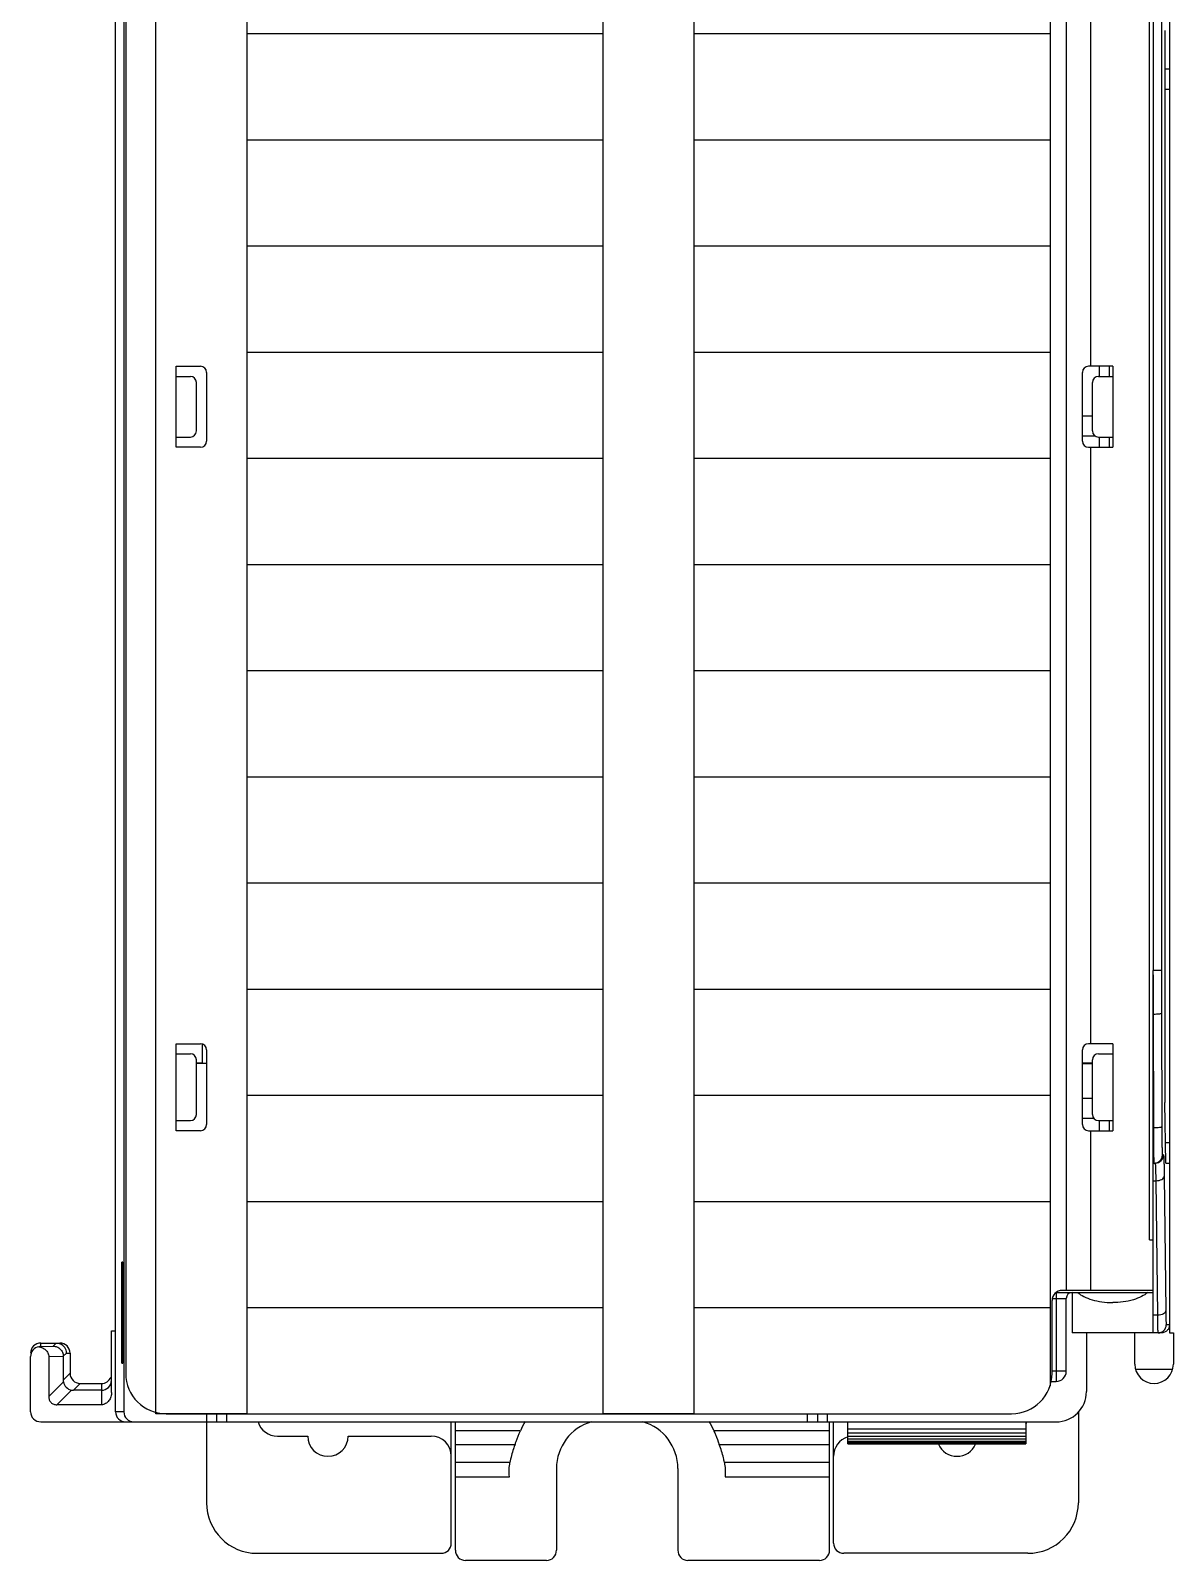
# Model space of a CAD drawing. Header units: inches. Extents: x -38 to 199, y -310 to 64.
# Drawn here: x 190.674 to 192.899, y 54.718 to 57.696 of the extents above; entities that cross this region are included whole.
import ezdxf

# ---------------------------------------------------------------- set-up
doc = ezdxf.new("R2010")
doc.units = ezdxf.units.IN
doc.header["$MEASUREMENT"] = 0
doc.layers.add('off-wire', color=6, linetype='Continuous')
doc.layers.add('PLC', color=7, linetype='Continuous')

# ---------------------------------------------------------------- blocks, each defined once
blk = doc.blocks.new('1Dix32')
at = {"layer": 'PLC', "color": 3, "linetype": 'Continuous'}
for p, q in [((133.3628, -162.378), (133.3628, -157.8111)), ((135.3988, -158.5788), (135.3988, -161.5187)), ((133.3789, -158.6576), (133.3789, -162.378)), ((133.3825, -158.6615), (133.3825, -162.3032)), ((133.4415, -162.3795), (133.4415, -158.6576)), ((135.1817, -158.6615), (135.1817, -162.3278)), ((135.2134, -158.6615), (135.2134, -162.1418)), ((135.3754, -162.0434), (135.3754, -158.9489)), ((135.3827, -158.9489), (135.3827, -161.5187)), ((135.2603, -159.1812), (135.2603, -160.3426)), ((135.414, -159.6497), (135.414, -162.2245)), ((135.4054, -159.6891), (135.4054, -161.7757)), ((135.414, -159.7639), (135.4054, -159.7639)), ((135.4054, -159.8032), (135.414, -159.8032)), ((133.4809, -160.5001), (133.4809, -160.3426)), ((133.4809, -160.3426), (133.5281, -160.3426)), ((135.3037, -160.3426), (135.2565, -160.3426)), ((135.2775, -160.3426), (135.2775, -160.3623)), ((135.2972, -160.3623), (135.2972, -160.3426)), ((135.3037, -160.3426), (135.3037, -160.5001)), ((133.4809, -160.3623), (133.5084, -160.3623)), ((133.5203, -160.4686), (133.5203, -160.3741)), ((133.5399, -160.3544), (133.5399, -160.4883)), ((135.2447, -160.4883), (135.2447, -160.3544)), ((135.2644, -160.4686), (135.2644, -160.3741)), ((135.2762, -160.3623), (135.3037, -160.3623)), ((135.2447, -160.4391), (135.2644, -160.4391)), ((133.4809, -160.4804), (133.5084, -160.4804)), ((133.5281, -160.5001), (133.4809, -160.5001)), ((135.27, -160.4784), (135.2447, -160.4784)), ((135.2565, -160.5001), (135.3037, -160.5001)), ((135.2603, -160.5001), (135.2603, -161.6615)), ((135.2762, -160.4804), (135.3037, -160.4804)), ((135.2775, -160.4804), (135.2775, -160.5001)), ((135.2972, -160.5001), (135.2972, -160.4804)), ((135.3825, -162.2245), (135.3825, -161.5187)), ((135.3988, -161.5187), (135.3827, -161.5187)), ((135.3988, -161.5187), (135.3988, -161.6027)), ((135.3836, -161.8248), (135.3831, -161.6044)), ((135.3988, -161.6027), (135.3993, -161.8229)), ((133.4809, -161.6615), (133.5281, -161.6615)), ((133.4809, -161.8308), (133.4809, -161.6615)), ((133.5321, -161.6989), (133.5321, -161.6623)), ((135.3037, -161.6615), (135.2565, -161.6615)), ((135.3037, -161.6615), (135.3037, -161.8308)), ((133.4809, -161.6812), (133.5084, -161.6812)), ((133.5203, -161.7993), (133.5203, -161.693)), ((133.5399, -161.6733), (133.5399, -161.819)), ((135.2447, -161.819), (135.2447, -161.6733)), ((135.2644, -161.7993), (135.2644, -161.693)), ((135.2762, -161.6812), (135.3037, -161.6812)), ((133.5203, -161.6989), (133.5321, -161.6989)), ((133.5399, -161.7003), (133.5203, -161.7003)), ((135.2447, -161.6989), (135.2644, -161.6989)), ((135.2447, -161.7003), (135.2644, -161.7003)), ((135.2447, -161.7678), (135.2644, -161.7678)), ((135.4074, -161.8938), (135.4054, -161.7757)), ((133.4809, -161.8111), (133.5084, -161.8111)), ((135.2675, -161.8072), (135.2447, -161.8072)), ((135.2762, -161.8111), (135.3037, -161.8111)), ((135.2775, -161.8111), (135.2775, -161.8308)), ((135.2972, -161.8308), (135.2972, -161.8111)), ((133.5281, -161.8308), (133.4809, -161.8308)), ((135.2565, -161.8308), (135.3037, -161.8308)), ((135.2603, -161.8308), (135.2603, -162.1418)), ((135.3836, -161.8248), (135.3825, -161.8248)), ((135.414, -161.8544), (135.4067, -161.8544)), ((135.3825, -161.8938), (135.3868, -161.8938)), ((135.3846, -161.8938), (135.3843, -161.8905)), ((135.4026, -161.878), (135.4004, -161.878)), ((135.4074, -161.8938), (135.414, -161.8938)), ((135.3825, -161.9283), (135.3882, -161.9283)), ((135.3913, -162.19), (135.3882, -161.9283)), ((135.4039, -161.9194), (135.407, -162.1812)), ((135.3754, -162.0434), (135.3825, -162.0434)), ((133.3769, -162.0867), (133.3751, -162.0867)), ((133.3751, -162.2836), (133.3751, -162.0867)), ((133.3769, -162.0867), (133.3769, -162.2836)), ((135.1856, -162.3032), (135.1856, -162.1615)), ((135.1864, -162.1576), (135.2132, -162.1576)), ((135.1935, -162.1458), (135.3825, -162.1458)), ((135.1935, -162.1462), (135.1935, -162.319)), ((135.3825, -162.1418), (135.2053, -162.1418)), ((135.2132, -162.2993), (135.2132, -162.1576)), ((135.225, -162.1458), (135.225, -162.2245)), ((135.3913, -162.19), (135.3825, -162.19)), ((133.3549, -162.2206), (133.3628, -162.2206)), ((133.3549, -162.3402), (133.3549, -162.2206)), ((135.3982, -162.2245), (135.225, -162.2245)), ((135.2525, -162.2245), (135.2525, -162.3387)), ((135.3466, -162.2853), (135.3466, -162.2245)), ((135.414, -162.2087), (135.408, -162.2087)), ((135.414, -162.2245), (135.4218, -162.2245)), ((135.4218, -162.2245), (135.4218, -162.2853)), ((133.2171, -162.2442), (133.2545, -162.2442)), ((133.2171, -162.2509), (133.2171, -162.2442)), ((133.2171, -162.2509), (133.2414, -162.2503)), ((133.2414, -162.2503), (133.2475, -162.2442)), ((133.1974, -162.378), (133.1974, -162.2707)), ((133.2327, -162.2705), (133.261, -162.27)), ((133.2327, -162.2705), (133.2327, -162.3484)), ((133.2671, -162.2639), (133.261, -162.27)), ((133.261, -162.27), (133.261, -162.3165)), ((133.2671, -162.2639), (133.2742, -162.2639)), ((133.2742, -162.2639), (133.2742, -162.3032)), ((133.3751, -162.2836), (133.3769, -162.2836)), ((133.2327, -162.3484), (133.2613, -162.3199)), ((133.261, -162.3165), (133.2742, -162.3032)), ((135.184, -162.319), (135.1935, -162.319)), ((135.2132, -162.2993), (135.1856, -162.2993)), ((135.348, -162.2954), (135.4205, -162.2954)), ((133.2773, -162.3358), (133.2487, -162.3644)), ((133.2939, -162.3229), (133.2806, -162.3362)), ((133.3352, -162.3362), (133.2806, -162.3362)), ((133.2939, -162.3229), (133.3352, -162.3229)), ((133.3352, -162.3229), (133.3352, -162.3644)), ((133.3352, -162.3644), (133.2487, -162.3644)), ((133.3789, -162.378), (133.3628, -162.378)), ((135.2368, -162.3779), (135.2368, -162.5552)), ((133.2171, -162.3977), (135.1935, -162.3977)), ((133.4612, -162.382), (135.1069, -162.382)), ((133.5399, -162.382), (133.5399, -162.5552)), ((133.5596, -162.3977), (133.5596, -162.382)), ((133.5793, -162.3977), (133.5793, -162.382)), ((134.0163, -162.6339), (134.0163, -162.3977)), ((134.0242, -162.6477), (134.0242, -162.3977)), ((134.7092, -162.382), (134.7092, -162.3977)), ((134.7289, -162.382), (134.7289, -162.3977)), ((134.7486, -162.3977), (134.7486, -162.382)), ((134.7525, -162.6477), (134.7525, -162.3977)), ((134.7604, -162.6339), (134.7604, -162.3977)), ((134.788, -162.4404), (134.788, -162.3977)), ((135.1344, -162.3977), (135.1344, -162.4404)), ((133.6777, -162.4253), (133.7368, -162.4253)), ((133.8155, -162.4253), (133.9769, -162.4253)), ((134.1506, -162.4154), (134.0242, -162.4154)), ((134.7525, -162.4154), (134.5277, -162.4154)), ((135.1344, -162.4118), (134.788, -162.4118)), ((135.1344, -162.4195), (134.788, -162.4195)), ((135.1344, -162.4261), (134.788, -162.4261)), ((135.1344, -162.4315), (134.788, -162.4315)), ((135.1344, -162.4356), (134.788, -162.4356)), ((135.1344, -162.4386), (134.788, -162.4386)), ((134.0242, -162.4415), (134.1404, -162.4415)), ((134.5379, -162.4415), (134.7525, -162.4415)), ((135.1344, -162.4404), (134.788, -162.4404)), ((135.1344, -162.441), (134.788, -162.441)), ((134.1304, -162.4767), (134.0242, -162.4767)), ((134.221, -162.4883), (134.221, -162.6477)), ((134.4573, -162.4883), (134.4573, -162.6477)), ((134.7525, -162.4767), (134.5479, -162.4767)), ((134.0242, -162.5046), (134.1293, -162.5046)), ((134.5491, -162.5046), (134.7525, -162.5046)), ((133.6384, -162.6536), (133.9966, -162.6536)), ((134.2014, -162.6674), (134.0439, -162.6674)), ((134.7329, -162.6674), (134.4769, -162.6674)), ((135.1384, -162.6536), (134.7801, -162.6536))]:
    blk.add_line(p, q, dxfattribs=at)
at = {"layer": 'PLC', "color": 3}
for p, q in [((133.6183, -159.695), (134.3116, -159.695)), ((134.4884, -159.695), (135.1817, -159.695)), ((133.6183, -159.9017), (134.3116, -159.9017)), ((134.4884, -159.9017), (135.1817, -159.9017)), ((133.6183, -160.1084), (134.3116, -160.1084)), ((134.4884, -160.1084), (135.1817, -160.1084)), ((133.6183, -160.315), (134.3116, -160.315)), ((134.4884, -160.315), (135.1817, -160.315)), ((133.6183, -160.5217), (134.3116, -160.5217)), ((134.4884, -160.5217), (135.1817, -160.5217)), ((133.6183, -160.7284), (134.3116, -160.7284)), ((134.4884, -160.7284), (135.1817, -160.7284)), ((133.6183, -160.9351), (134.3116, -160.9351)), ((134.4884, -160.9351), (135.1817, -160.9351)), ((133.6183, -161.1418), (134.3116, -161.1418)), ((134.4884, -161.1418), (135.1817, -161.1418)), ((133.6183, -161.3485), (134.3116, -161.3485)), ((134.4884, -161.3485), (135.1817, -161.3485)), ((133.6183, -161.5552), (134.3116, -161.5552)), ((134.4884, -161.5552), (135.1817, -161.5552)), ((133.6183, -161.7619), (134.3116, -161.7619)), ((134.4884, -161.7619), (135.1817, -161.7619)), ((133.6183, -161.9686), (134.3116, -161.9686)), ((134.4884, -161.9686), (135.1817, -161.9686)), ((133.6183, -162.1753), (134.3116, -162.1753)), ((134.4884, -162.1753), (135.1817, -162.1753))]:
    blk.add_line(p, q, dxfattribs=at)
for points in [[(133.4415, -158.6576), (133.6183, -158.6576), (133.6183, -162.382), (133.4415, -162.382)], [(134.3116, -158.6576), (134.4884, -158.6576), (134.4884, -162.382), (134.3116, -162.382)]]:
    blk.add_lwpolyline(points, close=True, dxfattribs=at)
at = {"layer": 'PLC', "color": 3, "linetype": 'Continuous'}
for centre, radius, start, end in [((133.5281, -160.3544), 0.0118, 0, 90), ((135.2565, -160.3544), 0.0118, 90, 180), ((133.5084, -160.3741), 0.0118, 0, 90), ((135.2762, -160.3741), 0.0118, 90, 180), ((133.5084, -160.4686), 0.0118, 270, 0), ((135.2762, -160.4686), 0.0118, 180, 270), ((133.5281, -160.4883), 0.0118, 270, 360), ((135.2565, -160.4883), 0.0118, 180, 270), ((133.5281, -161.6733), 0.0118, 0, 90), ((135.2565, -161.6733), 0.0118, 90, 180), ((133.5084, -161.693), 0.0118, 0, 90), ((135.2762, -161.693), 0.0118, 90, 180), ((133.5084, -161.7993), 0.0118, 270, 0), ((135.2762, -161.7993), 0.0118, 180, 270), ((133.5281, -161.819), 0.0118, 270, 0), ((135.2565, -161.819), 0.0118, 180, 270), ((135.3868, -161.878), 0.0157, 270.0048, 0.0043), ((135.3846, -161.878), 0.0158, 292.1852, 359.9967), ((135.2053, -162.1615), 0.0197, 90, 180), ((135.225, -162.1576), 0.0118, 90, 180), ((135.3922, -162.2088), 0.0157, 270.0051, 0.0045), ((133.2171, -162.2639), 0.0197, 90, 180), ((133.2171, -162.2707), 0.0197, 100.9966, 180.0007), ((133.2182, -162.2709), 0.0201, 93.1453, 103.9714), ((133.2545, -162.2639), 0.0197, 0, 90), ((133.2475, -162.2639), 0.0197, 0.018, 67.4821), ((135.3842, -162.2853), 0.0376, 180, 0), ((133.2801, -162.3165), 0.0191, 180.0011, 190.1937), ((133.2808, -162.3163), 0.0199, 190.2786, 259.7214), ((133.2939, -162.3032), 0.0197, 180, 269.9956), ((133.3352, -162.3032), 0.0197, 270, 337.5), ((133.3354, -162.3166), 0.0195, 314.4107, 359.9688), ((133.4612, -162.3032), 0.0787, 180, 270), ((135.1069, -162.3032), 0.0787, 270, 0), ((135.1935, -162.2993), 0.0197, 270, 0), ((133.2806, -162.317), 0.0191, 259.8052, 270), ((133.3352, -162.3164), 0.0197, 269.9663, 314.4154), ((135.1935, -162.3387), 0.0591, 270, 360), ((133.2171, -162.378), 0.0197, 180, 270), ((133.6777, -162.3859), 0.0394, 197.547, 270), ((134.3172, -162.4888), 0.182, 149.7885, 156.2093), ((134.3155, -162.4883), 0.0945, 106.143, 180), ((134.3628, -162.4883), 0.0945, 0, 73.8573), ((134.3604, -162.4891), 0.1828, 23.791, 30.2153), ((135.099, -162.3859), 0.0394, 335.0882, 342.453), ((133.7762, -162.4253), 0.0394, 180, 0), ((133.9769, -162.4647), 0.0394, 0, 90), ((134.7998, -162.4647), 0.0394, 107.547, 180), ((135.0006, -162.4253), 0.0394, 203.8416, 336.1569), ((133.6384, -162.5552), 0.0984, 180, 270), ((135.1384, -162.5552), 0.0984, 270, 0), ((133.9966, -162.6339), 0.0197, 270, 0), ((134.7801, -162.6339), 0.0197, 180, 270), ((134.0439, -162.6477), 0.0197, 180, 270), ((134.2014, -162.6477), 0.0197, 270, 0), ((134.4769, -162.6477), 0.0197, 180, 270), ((134.7329, -162.6477), 0.0197, 270, 0)]:
    blk.add_arc(centre, radius, start, end, dxfattribs=at)
for centre, major_axis, ratio, start_param, end_param in [((133.5518, -161.6994), (0.0197, 0), 0.008727, -3.141593, -2.227315), ((133.3825, -162.378), (-0.0197, 0), 0.999848, 0, 1.570796), ((133.3986, -162.378), (0.0197, 0), 0.999848, 3.141593, 4.712389)]:
    blk.add_ellipse(centre, major_axis=major_axis, ratio=ratio, start_param=start_param, end_param=end_param, dxfattribs=at)
for points, knots in [([(135.3831, -161.6044), (135.3831, -161.5972), (135.383, -161.583), (135.3831, -161.5616), (135.383, -161.5402), (135.3828, -161.5259), (135.3826, -161.5187)], [0, 0, 0, 0, 0.249349, 0.499256, 0.749533, 1, 1, 1, 1]), ([(135.3988, -161.6027), (135.3988, -161.6028), (135.3983, -161.6031), (135.3974, -161.6034), (135.3959, -161.6036), (135.3931, -161.604), (135.3888, -161.6043), (135.3851, -161.6044), (135.3831, -161.6044)], [0, 0, 0, 0, 0.030042, 0.091298, 0.185135, 0.30862, 0.626875, 1, 1, 1, 1]), ([(135.3836, -161.8248), (135.3855, -161.8248), (135.3892, -161.8247), (135.3936, -161.8244), (135.3964, -161.824), (135.3979, -161.8237), (135.3988, -161.8234), (135.3993, -161.8231), (135.3993, -161.8229)], [0, 0, 0, 0, 0.371404, 0.688454, 0.811827, 0.905923, 0.967961, 1, 1, 1, 1]), ([(135.3843, -161.8905), (135.3842, -161.8873), (135.384, -161.8792), (135.3837, -161.8573), (135.3836, -161.8386), (135.3836, -161.8248)], [0, 0, 0, 0, 0.145292, 0.373925, 1, 1, 1, 1]), ([(135.3993, -161.8229), (135.3993, -161.8266), (135.3993, -161.8338), (135.3994, -161.8441), (135.3995, -161.8536), (135.3996, -161.8607), (135.3997, -161.8657), (135.3998, -161.8688), (135.3999, -161.8716), (135.4, -161.8738), (135.4001, -161.8756), (135.4002, -161.8768), (135.4002, -161.8776), (135.4003, -161.8779), (135.4004, -161.878), (135.4004, -161.878)], [0, 0, 0, 0, 0.20107, 0.391318, 0.563991, 0.713665, 0.778363, 0.835544, 0.884733, 0.925569, 0.957704, 0.980859, 0.994914, 0.998528, 1, 1, 1, 1]), ([(135.3882, -161.9283), (135.3882, -161.9257), (135.3881, -161.9209), (135.3879, -161.9142), (135.3878, -161.9082), (135.3876, -161.9033), (135.3875, -161.8998), (135.3873, -161.8975), (135.3872, -161.8962), (135.3871, -161.8952), (135.387, -161.8944), (135.387, -161.8941), (135.3869, -161.8938), (135.3868, -161.8938)], [0, 0, 0, 0, 0.219252, 0.416685, 0.588841, 0.733285, 0.847951, 0.89361, 0.931242, 0.96069, 0.981897, 0.994874, 1, 1, 1, 1]), ([(135.4026, -161.878), (135.4026, -161.878), (135.4027, -161.8784), (135.4028, -161.8788), (135.4029, -161.8797), (135.403, -161.8809), (135.4031, -161.8825), (135.4032, -161.8852), (135.4034, -161.8894), (135.4035, -161.8954), (135.4037, -161.9025), (135.4038, -161.9106), (135.4039, -161.9164), (135.4039, -161.9194)], [0, 0, 0, 0, 0.004881, 0.017794, 0.038988, 0.068444, 0.106088, 0.151762, 0.266466, 0.410964, 0.583179, 0.780665, 1, 1, 1, 1]), ([(135.3882, -161.9283), (135.3902, -161.9282), (135.394, -161.9278), (135.3991, -161.926), (135.4028, -161.9233), (135.4039, -161.9206), (135.4039, -161.9194)], [0, 0, 0, 0, 0.308357, 0.586966, 0.815903, 1, 1, 1, 1]), ([(135.2355, -162.1458), (135.2391, -162.1489), (135.2481, -162.1545), (135.2641, -162.1606), (135.2831, -162.1645), (135.2967, -162.1654), (135.3037, -162.1654)], [0, 0, 0, 0, 0.198445, 0.436316, 0.70814, 1, 1, 1, 1]), ([(135.3719, -162.1458), (135.3683, -162.1489), (135.3593, -162.1545), (135.3367, -162.1631), (135.3173, -162.1654), (135.3037, -162.1654)], [0, 0, 0, 0, 0.198615, 0.436878, 1, 1, 1, 1]), ([(135.407, -162.1812), (135.407, -162.1824), (135.4059, -162.185), (135.4022, -162.1878), (135.3971, -162.1896), (135.3933, -162.19), (135.3913, -162.19)], [0, 0, 0, 0, 0.183975, 0.412707, 0.691406, 1, 1, 1, 1]), ([(135.3922, -162.2245), (135.3922, -162.2245), (135.3921, -162.2242), (135.392, -162.2239), (135.392, -162.2231), (135.3919, -162.2221), (135.3919, -162.2208), (135.3918, -162.2185), (135.3917, -162.215), (135.3916, -162.21), (135.3915, -162.2041), (135.3914, -162.1973), (135.3913, -162.1925), (135.3913, -162.19)], [0, 0, 0, 0, 0.004653, 0.017465, 0.038589, 0.067997, 0.105615, 0.151283, 0.266015, 0.410577, 0.582895, 0.780525, 1, 1, 1, 1]), ([(135.407, -162.1812), (135.4071, -162.1832), (135.4071, -162.187), (135.4072, -162.1925), (135.4073, -162.1972), (135.4074, -162.2012), (135.4075, -162.204), (135.4076, -162.2058), (135.4077, -162.2068), (135.4077, -162.2076), (135.4078, -162.2082), (135.4079, -162.2085), (135.4079, -162.2087), (135.408, -162.2087)], [0, 0, 0, 0, 0.21934, 0.416819, 0.589021, 0.733511, 0.848221, 0.8939, 0.93155, 0.96101, 0.982207, 0.99512, 1, 1, 1, 1]), ([(135.4095, -162.2198), (135.408, -162.2213), (135.4045, -162.2238), (135.4003, -162.2245), (135.3982, -162.2245)], [0, 0, 0, 0, 0.499456, 1, 1, 1, 1]), ([(133.2134, -162.2514), (133.2158, -162.2518), (133.2206, -162.2532), (133.2269, -162.2572), (133.2316, -162.2631), (133.2327, -162.2681), (133.2327, -162.2705)], [0, 0, 0, 0, 0.250309, 0.500618, 0.75046, 1, 1, 1, 1]), ([(133.2414, -162.2503), (133.2439, -162.2503), (133.2489, -162.2513), (133.2554, -162.2556), (133.2599, -162.2621), (133.261, -162.2673), (133.261, -162.27)], [0, 0, 0, 0, 0.244363, 0.491686, 0.744193, 1, 1, 1, 1]), ([(133.2327, -162.3484), (133.2327, -162.3505), (133.2333, -162.3548), (133.2368, -162.3604), (133.2423, -162.3638), (133.2466, -162.3644), (133.2487, -162.3644)], [0, 0, 0, 0, 0.25036, 0.5, 0.74964, 1, 1, 1, 1]), ([(133.3549, -162.3402), (133.3549, -162.343), (133.3541, -162.3488), (133.3503, -162.3567), (133.3439, -162.3628), (133.3381, -162.3644), (133.3352, -162.3644)], [0, 0, 0, 0, 0.250744, 0.501235, 0.751071, 1, 1, 1, 1]), ([(134.1404, -162.4415), (134.1412, -162.4396), (134.1445, -162.4308), (134.1479, -162.4221), (134.1509, -162.4154)], [0, 0, 0, 0, 0.218037, 1, 1, 1, 1]), ([(134.5274, -162.4154), (134.5285, -162.4177), (134.5321, -162.4264), (134.5354, -162.4351), (134.5379, -162.4415)], [0, 0, 0, 0, 0.2733, 1, 1, 1, 1]), ([(134.1404, -162.4415), (134.1393, -162.4444), (134.1352, -162.4559), (134.132, -162.4678), (134.1304, -162.4767)], [0, 0, 0, 0, 0.252613, 1, 1, 1, 1]), ([(134.5479, -162.4767), (134.5473, -162.4738), (134.5448, -162.4618), (134.5412, -162.4501), (134.5379, -162.4415)], [0, 0, 0, 0, 0.247885, 1, 1, 1, 1]), ([(134.1293, -162.5046), (134.1288, -162.4996), (134.1287, -162.4902), (134.1297, -162.481), (134.1304, -162.4767)], [0, 0, 0, 0, 0.540684, 1, 1, 1, 1]), ([(134.5479, -162.4767), (134.5486, -162.481), (134.5496, -162.4902), (134.5495, -162.4996), (134.5491, -162.5046)], [0, 0, 0, 0, 0.459316, 1, 1, 1, 1])]:
    blk.add_open_spline(points, degree=3, knots=knots, dxfattribs=at)
for points in [[(135.3846, -161.8938), (135.3867, -161.8938), (135.3887, -161.8934), (135.3906, -161.8926)], [(135.4128, -162.215), (135.412, -162.2168), (135.4108, -162.2184), (135.4095, -162.2198)], [(135.414, -162.2087), (135.414, -162.2109), (135.4136, -162.213), (135.4128, -162.215)], [(133.2475, -162.2442), (133.25, -162.2442), (133.2526, -162.2447), (133.255, -162.2457)]]:
    blk.add_open_spline(points, degree=3, dxfattribs=at)

msp = doc.modelspace()

# ---------------------------------------------------------------- block references
at = {"layer": 'off-wire', "color": 0}
msp.add_blockref('1Dix32', (57.47702, 217.38552), dxfattribs=at)

doc.saveas('drawing.dxf')
